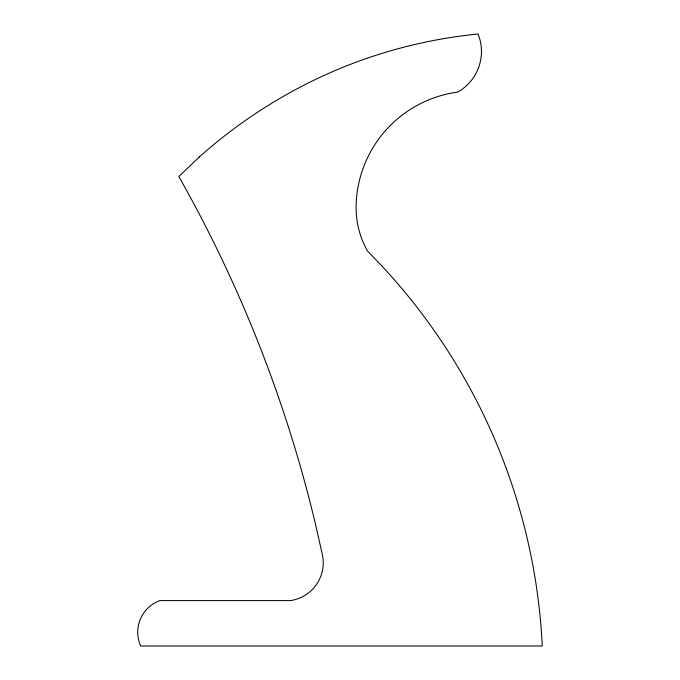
<?xml version="1.0" encoding="UTF-8"?>
<svg xmlns="http://www.w3.org/2000/svg" width="680" height="680" viewBox="0 0 680 680"><rect width="100%" height="100%" fill="white"/><g stroke="black" fill="none" stroke-linecap="round" stroke-linejoin="round"><path stroke-width="1.02" d="M199.214 157.08L178.815 176.511A1331.125 1331.125 0 0 1 315.095 522.546L322.567 555.441L323.204 560.567A38.327 38.327 0 0 1 290.453 600.601L159.8 600.601A33.677 33.677 0 0 0 140.683 646L542.266 646A599.828 599.828 0 0 0 367.693 251.311A87.482 87.482 0 0 1 356.107 206.431A117.189 117.189 0 0 1 457.665 92.106A46.572 46.572 0 0 0 478.057 34A489.37 489.37 0 0 0 341.776 67.77C289.629 89.191 241.23 119.501 199.214 157.08"/></g></svg>
